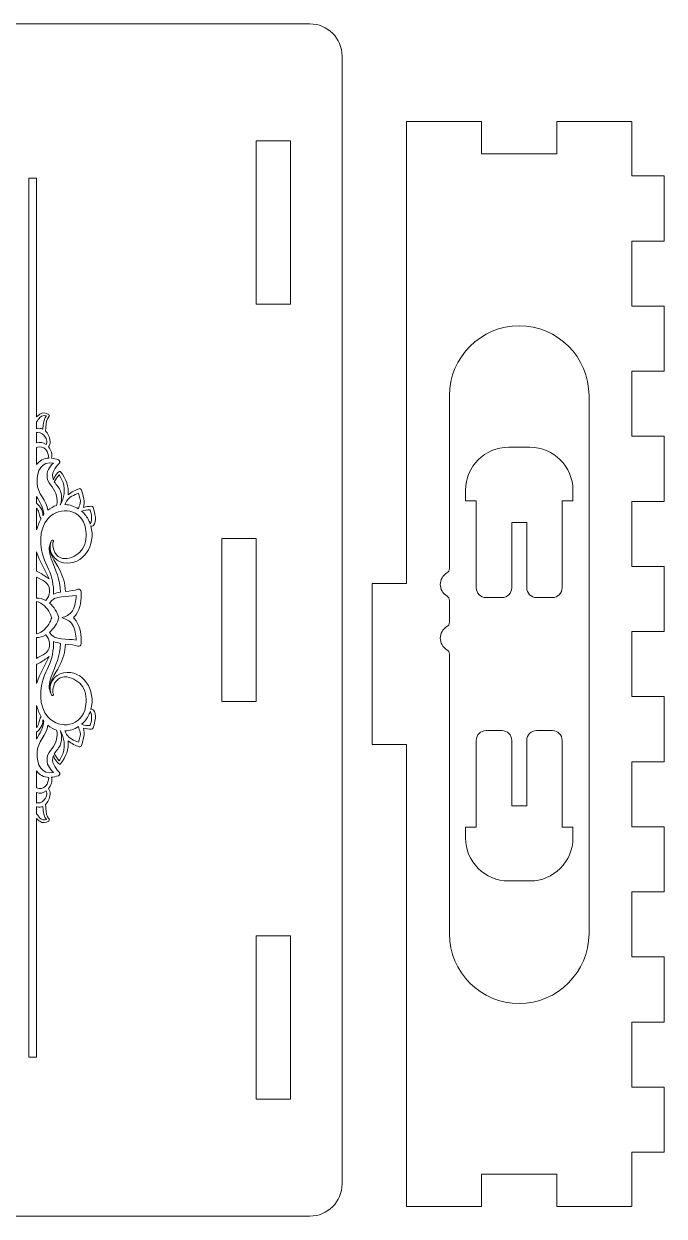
# Model space of a CAD drawing. Header units: millimetres. Extents: x -295 to 213, y -77 to 90.
# Drawn here: x -129.9 to -70.2, y -29.9 to 81.1 of the extents above; entities that cross this region are included whole.
import ezdxf

# ---------------------------------------------------------------- set-up
doc = ezdxf.new("R2010")
doc.units = ezdxf.units.MM
doc.header["$MEASUREMENT"] = 0
doc.layers.add('Layer 1', color=7, linetype='Continuous')

msp = doc.modelspace()

# ---------------------------------------------------------------- linework, layer by layer
at = {"layer": 'Layer 1', "color": 240, "lineweight": 9}
for points, knots in [([(-100.2341, 78.0648), (-100.2341, 79.717), (-101.5818, 81.0648), (-103.2341, 81.0648), (-103.2341, 81.0648), (-166.2274, 81.0648), (-229.2211, 81.0648), (-292.2147, 81.0648), (-292.2147, 81.0648), (-293.867, 81.0648), (-295.2144, 79.7171), (-295.2144, 78.0648)], [0, 0, 0, 0, 0.25, 0.25, 0.25, 0.25, 0.5, 0.5, 0.5, 0.5, 1, 1, 1, 1]), ([(-87.2344, 71.9602), (-87.2344, 71.9602), (-94.2341, 71.9602), (-94.2341, 71.9602), (-94.2341, 71.9602), (-94.2341, 71.9602), (-94.2341, 28.96), (-94.2341, 28.96), (-94.2341, 28.96), (-94.2341, 28.96), (-97.4343, 28.96), (-97.4343, 28.96), (-97.4343, 28.96), (-97.4343, 28.96), (-97.4343, 13.96), (-97.4343, 13.96), (-97.4343, 13.96), (-97.4343, 13.96), (-94.2341, 13.96), (-94.2341, 13.96), (-94.2341, 13.96), (-94.2341, 13.96), (-94.2341, -29.04), (-94.2341, -29.04), (-94.2341, -29.04), (-94.2341, -29.04), (-87.2344, -29.04), (-87.2344, -29.04), (-87.2344, -29.04), (-87.2344, -29.04), (-87.2344, -26.0392), (-87.2344, -26.0392), (-87.2344, -26.0392), (-87.2344, -26.0392), (-80.2346, -26.0392), (-80.2346, -26.0392), (-80.2346, -26.0392), (-80.2346, -26.0392), (-80.2346, -29.04), (-80.2346, -29.04), (-80.2346, -29.04), (-80.2346, -29.04), (-73.234, -29.04), (-73.234, -29.04), (-73.234, -29.04), (-73.234, -29.04), (-73.234, -23.9812), (-73.234, -23.9812), (-73.234, -23.9812), (-73.234, -23.9812), (-70.2342, -23.9812), (-70.2342, -23.9812), (-70.2342, -23.9812), (-70.2342, -23.9812), (-70.2342, -17.9227), (-70.2342, -17.9227), (-70.2342, -17.9227), (-70.2342, -17.9227), (-73.234, -17.9227), (-73.234, -17.9227), (-73.234, -17.9227), (-73.234, -17.9227), (-73.234, -11.8636), (-73.234, -11.8636), (-73.234, -11.8636), (-73.234, -11.8636), (-70.2342, -11.8636), (-70.2342, -11.8636), (-70.2342, -11.8636), (-70.2342, -11.8636), (-70.2342, -5.8048), (-70.2342, -5.8048), (-70.2342, -5.8048), (-70.2342, -5.8048), (-73.234, -5.8048), (-73.234, -5.8048), (-73.234, -5.8048), (-73.234, -5.8048), (-73.234, 0.2544), (-73.234, 0.2544), (-73.234, 0.2544), (-73.234, 0.2544), (-70.2342, 0.2544), (-70.2342, 0.2544), (-70.2342, 0.2544), (-70.2342, 0.2544), (-70.2342, 6.3132), (-70.2342, 6.3132), (-70.2342, 6.3132), (-70.2342, 6.3132), (-73.234, 6.3132), (-73.234, 6.3132), (-73.234, 6.3132), (-73.234, 6.3132), (-73.234, 12.3725), (-73.234, 12.3725), (-73.234, 12.3725), (-73.234, 12.3725), (-70.2342, 12.3725), (-70.2342, 12.3725), (-70.2342, 12.3725), (-70.2342, 12.3725), (-70.2342, 18.4308), (-70.2342, 18.4308), (-70.2342, 18.4308), (-70.2342, 18.4308), (-73.234, 18.4308), (-73.234, 18.4308), (-73.234, 18.4308), (-73.234, 18.4308), (-73.234, 24.4894), (-73.234, 24.4894), (-73.234, 24.4894), (-73.234, 24.4894), (-70.2342, 24.4894), (-70.2342, 24.4894), (-70.2342, 24.4894), (-70.2342, 24.4894), (-70.2342, 30.5484), (-70.2342, 30.5484), (-70.2342, 30.5484), (-70.2342, 30.5484), (-73.234, 30.5484), (-73.234, 30.5484), (-73.234, 30.5484), (-73.234, 30.5484), (-73.234, 36.6075), (-73.234, 36.6075), (-73.234, 36.6075), (-73.234, 36.6075), (-70.2342, 36.6075), (-70.2342, 36.6075), (-70.2342, 36.6075), (-70.2342, 36.6075), (-70.2342, 42.6654), (-70.2342, 42.6654), (-70.2342, 42.6654), (-70.2342, 42.6654), (-73.234, 42.6654), (-73.234, 42.6654), (-73.234, 42.6654), (-73.234, 42.6654), (-73.234, 48.7249), (-73.234, 48.7249), (-73.234, 48.7249), (-73.234, 48.7249), (-70.2342, 48.7249), (-70.2342, 48.7249), (-70.2342, 48.7249), (-70.2342, 48.7249), (-70.2342, 54.783), (-70.2342, 54.783), (-70.2342, 54.783), (-70.2342, 54.783), (-73.234, 54.783), (-73.234, 54.783), (-73.234, 54.783), (-73.234, 54.783), (-73.234, 60.8423), (-73.234, 60.8423), (-73.234, 60.8423), (-73.234, 60.8423), (-70.2342, 60.8423), (-70.2342, 60.8423), (-70.2342, 60.8423), (-70.2342, 60.8423), (-70.2342, 66.9018), (-70.2342, 66.9018), (-70.2342, 66.9018), (-70.2342, 66.9018), (-73.234, 66.9018), (-73.234, 66.9018), (-73.234, 66.9018), (-73.234, 66.9018), (-73.234, 71.9602), (-73.234, 71.9602), (-73.234, 71.9602), (-73.234, 71.9602), (-80.2346, 71.9602), (-80.2346, 71.9602), (-80.2346, 71.9602), (-80.2346, 71.9602), (-80.2346, 68.9603), (-80.2346, 68.9603), (-80.2346, 68.9603), (-80.2346, 68.9603), (-87.2344, 68.9603), (-87.2344, 68.9603), (-87.2344, 68.9603), (-87.2344, 68.9603), (-87.2344, 71.9602), (-87.2344, 71.9602)], [0, 0, 0, 0, 0.02040816, 0.02040816, 0.02040816, 0.02040816, 0.04081633, 0.04081633, 0.04081633, 0.04081633, 0.06122449, 0.06122449, 0.06122449, 0.06122449, 0.08163265, 0.08163265, 0.08163265, 0.08163265, 0.10204082, 0.10204082, 0.10204082, 0.10204082, 0.12244898, 0.12244898, 0.12244898, 0.12244898, 0.14285714, 0.14285714, 0.14285714, 0.14285714, 0.16326531, 0.16326531, 0.16326531, 0.16326531, 0.18367347, 0.18367347, 0.18367347, 0.18367347, 0.20408163, 0.20408163, 0.20408163, 0.20408163, 0.2244898, 0.2244898, 0.2244898, 0.2244898, 0.24489796, 0.24489796, 0.24489796, 0.24489796, 0.26530612, 0.26530612, 0.26530612, 0.26530612, 0.28571429, 0.28571429, 0.28571429, 0.28571429, 0.30612245, 0.30612245, 0.30612245, 0.30612245, 0.32653061, 0.32653061, 0.32653061, 0.32653061, 0.34693878, 0.34693878, 0.34693878, 0.34693878, 0.36734694, 0.36734694, 0.36734694, 0.36734694, 0.3877551, 0.3877551, 0.3877551, 0.3877551, 0.40816327, 0.40816327, 0.40816327, 0.40816327, 0.42857143, 0.42857143, 0.42857143, 0.42857143, 0.44897959, 0.44897959, 0.44897959, 0.44897959, 0.46938776, 0.46938776, 0.46938776, 0.46938776, 0.48979592, 0.48979592, 0.48979592, 0.48979592, 0.51020408, 0.51020408, 0.51020408, 0.51020408, 0.53061224, 0.53061224, 0.53061224, 0.53061224, 0.55102041, 0.55102041, 0.55102041, 0.55102041, 0.57142857, 0.57142857, 0.57142857, 0.57142857, 0.59183673, 0.59183673, 0.59183673, 0.59183673, 0.6122449, 0.6122449, 0.6122449, 0.6122449, 0.63265306, 0.63265306, 0.63265306, 0.63265306, 0.65306122, 0.65306122, 0.65306122, 0.65306122, 0.67346939, 0.67346939, 0.67346939, 0.67346939, 0.69387755, 0.69387755, 0.69387755, 0.69387755, 0.71428571, 0.71428571, 0.71428571, 0.71428571, 0.73469388, 0.73469388, 0.73469388, 0.73469388, 0.75510204, 0.75510204, 0.75510204, 0.75510204, 0.7755102, 0.7755102, 0.7755102, 0.7755102, 0.79591837, 0.79591837, 0.79591837, 0.79591837, 0.81632653, 0.81632653, 0.81632653, 0.81632653, 0.83673469, 0.83673469, 0.83673469, 0.83673469, 0.85714286, 0.85714286, 0.85714286, 0.85714286, 0.87755102, 0.87755102, 0.87755102, 0.87755102, 0.89795918, 0.89795918, 0.89795918, 0.89795918, 0.91836735, 0.91836735, 0.91836735, 0.91836735, 0.93877551, 0.93877551, 0.93877551, 0.93877551, 0.95918367, 0.95918367, 0.95918367, 0.95918367, 1, 1, 1, 1]), ([(-108.2343, 54.9648), (-108.2343, 54.9648), (-108.2343, 70.1648), (-108.2343, 70.1648), (-108.2343, 70.1648), (-108.2343, 70.1648), (-105.0341, 70.1648), (-105.0341, 70.1648), (-105.0341, 70.1648), (-105.0341, 70.1648), (-105.0341, 54.9648), (-105.0341, 54.9648), (-105.0341, 54.9648), (-105.0341, 54.9648), (-108.2343, 54.9648), (-108.2343, 54.9648)], [0, 0, 0, 0, 0.2, 0.2, 0.2, 0.2, 0.4, 0.4, 0.4, 0.4, 0.6, 0.6, 0.6, 0.6, 1, 1, 1, 1]), ([(-90.2343, 46.4576), (-90.2343, 50.0169), (-87.2932, 52.9577), (-83.7342, 52.9577), (-83.7342, 52.9577), (-80.1596, 52.9577), (-77.2343, 50.0321), (-77.2343, 46.4576)], [0, 0, 0, 0, 0.33333333, 0.33333333, 0.33333333, 0.33333333, 1, 1, 1, 1]), ([(-88.7343, 37.6499), (-88.7343, 37.6499), (-88.7343, 36.6499), (-88.7343, 36.6499), (-88.7343, 36.6499), (-88.7343, 36.6499), (-87.7342, 36.6499), (-87.7342, 36.6499), (-87.7342, 36.6499), (-87.7342, 36.6499), (-87.7342, 28.5599), (-87.7342, 28.5599)], [0, 0, 0, 0, 0.25, 0.25, 0.25, 0.25, 0.5, 0.5, 0.5, 0.5, 1, 1, 1, 1]), ([(-79.7344, 28.5599), (-79.7344, 28.5599), (-79.7344, 36.6499), (-79.7344, 36.6499), (-79.7344, 36.6499), (-79.7344, 36.6499), (-78.7342, 36.6499), (-78.7342, 36.6499)], [0, 0, 0, 0, 0.33333333, 0.33333333, 0.33333333, 0.33333333, 1, 1, 1, 1]), ([(-84.4341, 28.5599), (-84.4341, 28.5599), (-84.4341, 34.65), (-84.4341, 34.65), (-84.4341, 34.65), (-84.4341, 34.65), (-83.0342, 34.65), (-83.0342, 34.65), (-83.0342, 34.65), (-83.0342, 34.65), (-83.0342, 28.5599), (-83.0342, 28.5599)], [0, 0, 0, 0, 0.25, 0.25, 0.25, 0.25, 0.5, 0.5, 0.5, 0.5, 1, 1, 1, 1]), ([(-111.4341, 33.1648), (-111.4341, 33.1648), (-108.2343, 33.1648), (-108.2343, 33.1648), (-108.2343, 33.1648), (-108.2343, 33.1648), (-108.2343, 17.9648), (-108.2343, 17.9648), (-108.2343, 17.9648), (-108.2343, 17.9648), (-111.4341, 17.9648), (-111.4341, 17.9648), (-111.4341, 17.9648), (-111.4341, 17.9648), (-111.4341, 33.1648), (-111.4341, 33.1648)], [0, 0, 0, 0, 0.2, 0.2, 0.2, 0.2, 0.4, 0.4, 0.4, 0.4, 0.6, 0.6, 0.6, 0.6, 1, 1, 1, 1]), ([(-90.2343, 27.3714), (-90.2343, 27.5519), (-90.3224, 27.707), (-90.4769, 27.7999), (-90.4769, 27.7999), (-90.8541, 28.0264), (-91.0845, 28.432), (-91.0845, 28.872), (-91.0845, 28.872), (-91.0845, 29.3119), (-90.8541, 29.7181), (-90.4769, 29.9444), (-90.4769, 29.9444), (-90.3225, 30.0373), (-90.2343, 30.1927), (-90.2343, 30.3731)], [0, 0, 0, 0, 0.2, 0.2, 0.2, 0.2, 0.4, 0.4, 0.4, 0.4, 0.6, 0.6, 0.6, 0.6, 1, 1, 1, 1]), ([(-90.2343, 22.3714), (-90.2343, 22.5519), (-90.3224, 22.707), (-90.4769, 22.7999), (-90.4769, 22.7999), (-90.8541, 23.0264), (-91.0845, 23.432), (-91.0845, 23.872), (-91.0845, 23.872), (-91.0845, 24.3121), (-90.8541, 24.718), (-90.4768, 24.9446), (-90.4768, 24.9446), (-90.3221, 25.0375), (-90.2343, 25.1926), (-90.2343, 25.3731)], [0, 0, 0, 0, 0.2, 0.2, 0.2, 0.2, 0.4, 0.4, 0.4, 0.4, 0.6, 0.6, 0.6, 0.6, 1, 1, 1, 1]), ([(-87.7342, 14.3601), (-87.7342, 14.3601), (-87.7342, 6.2701), (-87.7342, 6.2701), (-87.7342, 6.2701), (-87.7342, 6.2701), (-88.7343, 6.2701), (-88.7343, 6.2701)], [0, 0, 0, 0, 0.33333333, 0.33333333, 0.33333333, 0.33333333, 1, 1, 1, 1]), ([(-83.0342, 14.3601), (-83.0342, 14.3601), (-83.0342, 8.27), (-83.0342, 8.27), (-83.0342, 8.27), (-83.0342, 8.27), (-84.4341, 8.27), (-84.4341, 8.27), (-84.4341, 8.27), (-84.4341, 8.27), (-84.4341, 14.3601), (-84.4341, 14.3601)], [0, 0, 0, 0, 0.25, 0.25, 0.25, 0.25, 0.5, 0.5, 0.5, 0.5, 1, 1, 1, 1]), ([(-78.7342, 5.2701), (-78.7342, 5.2701), (-78.7342, 6.2701), (-78.7342, 6.2701), (-78.7342, 6.2701), (-78.7342, 6.2701), (-79.7344, 6.2701), (-79.7344, 6.2701), (-79.7344, 6.2701), (-79.7344, 6.2701), (-79.7344, 14.3601), (-79.7344, 14.3601)], [0, 0, 0, 0, 0.25, 0.25, 0.25, 0.25, 0.5, 0.5, 0.5, 0.5, 1, 1, 1, 1]), ([(-108.2342, -19.0351), (-108.2342, -19.0351), (-108.2342, -3.8352), (-108.2342, -3.8352), (-108.2342, -3.8352), (-108.2342, -3.8352), (-105.034, -3.8352), (-105.034, -3.8352), (-105.034, -3.8352), (-105.034, -3.8352), (-105.034, -19.0351), (-105.034, -19.0351), (-105.034, -19.0351), (-105.034, -19.0351), (-108.2342, -19.0351), (-108.2342, -19.0351)], [0, 0, 0, 0, 0.2, 0.2, 0.2, 0.2, 0.4, 0.4, 0.4, 0.4, 0.6, 0.6, 0.6, 0.6, 1, 1, 1, 1]), ([(-77.2343, -3.6408), (-77.2343, -7.1985), (-80.1765, -10.14), (-83.7342, -10.14), (-83.7342, -10.14), (-87.309, -10.14), (-90.2343, -7.2161), (-90.2343, -3.6408)], [0, 0, 0, 0, 0.33333333, 0.33333333, 0.33333333, 0.33333333, 1, 1, 1, 1]), ([(-295.2144, -26.935), (-295.2144, -28.5873), (-293.867, -29.935), (-292.2147, -29.935), (-292.2147, -29.935), (-229.2211, -29.935), (-166.2274, -29.935), (-103.2341, -29.935), (-103.2341, -29.935), (-101.5818, -29.935), (-100.2341, -28.5872), (-100.2341, -26.935)], [0, 0, 0, 0, 0.25, 0.25, 0.25, 0.25, 0.5, 0.5, 0.5, 0.5, 1, 1, 1, 1])]:
    msp.add_open_spline(points, degree=3, knots=knots, dxfattribs=at)
for points in [[(-100.2341, -26.935), (-100.2341, -26.935), (-100.2341, 78.0648), (-100.2341, 78.0648)], [(-90.2343, 30.3731), (-90.2343, 30.3731), (-90.2343, 46.4576), (-90.2343, 46.4576)], [(-77.2343, 46.4576), (-77.2343, 46.4576), (-77.2343, -3.6408), (-77.2343, -3.6408)], [(-84.7341, 41.6499), (-86.9372, 41.6499), (-88.7343, 39.853), (-88.7343, 37.6499)], [(-82.7342, 41.6499), (-82.7342, 41.6499), (-84.7341, 41.6499), (-84.7341, 41.6499)], [(-78.7342, 37.6499), (-78.7342, 39.853), (-80.5311, 41.6499), (-82.7342, 41.6499)], [(-78.7342, 36.6499), (-78.7342, 36.6499), (-78.7342, 37.6499), (-78.7342, 37.6499)], [(-87.7342, 28.5599), (-87.7342, 28.0588), (-87.3253, 27.6499), (-86.8244, 27.6499)], [(-85.3441, 27.6499), (-84.8432, 27.6499), (-84.4341, 28.0588), (-84.4341, 28.5599)], [(-83.0342, 28.5599), (-83.0342, 28.0588), (-82.6253, 27.6499), (-82.1244, 27.6499)], [(-80.6444, 27.6499), (-80.1432, 27.6499), (-79.7344, 28.0588), (-79.7344, 28.5599)], [(-90.2343, 25.3731), (-90.2343, 25.3731), (-90.2343, 27.3714), (-90.2343, 27.3714)], [(-86.8244, 27.6499), (-86.8244, 27.6499), (-85.3441, 27.6499), (-85.3441, 27.6499)], [(-82.1244, 27.6499), (-82.1244, 27.6499), (-80.6444, 27.6499), (-80.6444, 27.6499)], [(-90.2343, -3.6408), (-90.2343, -3.6408), (-90.2343, 22.3714), (-90.2343, 22.3714)], [(-86.8244, 15.2701), (-87.3253, 15.2701), (-87.7342, 14.8612), (-87.7342, 14.3601)], [(-85.3441, 15.2701), (-85.3441, 15.2701), (-86.8244, 15.2701), (-86.8244, 15.2701)], [(-84.4341, 14.3601), (-84.4341, 14.8612), (-84.8432, 15.2701), (-85.3441, 15.2701)], [(-82.1244, 15.2701), (-82.6253, 15.2701), (-83.0342, 14.8612), (-83.0342, 14.3601)], [(-80.6444, 15.2701), (-80.6444, 15.2701), (-82.1244, 15.2701), (-82.1244, 15.2701)], [(-79.7344, 14.3601), (-79.7344, 14.8612), (-80.1432, 15.2701), (-80.6444, 15.2701)], [(-88.7343, 6.2701), (-88.7343, 6.2701), (-88.7343, 5.2701), (-88.7343, 5.2701)], [(-88.7343, 5.2701), (-88.7343, 3.067), (-86.9372, 1.2701), (-84.7341, 1.2701)], [(-82.7342, 1.2701), (-80.5311, 1.2701), (-78.7342, 3.067), (-78.7342, 5.2701)], [(-84.7341, 1.2701), (-84.7341, 1.2701), (-82.7342, 1.2701), (-82.7342, 1.2701)]]:
    msp.add_open_spline(points, degree=3, dxfattribs=at)
at = {"layer": 'Layer 1', "color": 114, "lineweight": 20}
for points, knots in [([(-128.6831, 7.0805), (-128.6831, 7.0805), (-128.6831, -15.1378), (-128.6831, -15.1378), (-128.6831, -15.1378), (-128.6831, -15.1378), (-129.0532, -15.1378), (-129.0532, -15.1378), (-129.0532, -15.1378), (-129.0532, -15.1378), (-129.4231, -15.1378), (-129.4231, -15.1378), (-129.4231, -15.1378), (-129.4231, -15.1378), (-129.4231, 25.5646), (-129.4231, 25.5646), (-129.4231, 25.5646), (-129.4231, 25.5646), (-129.4231, 25.7743), (-129.4231, 25.7743), (-129.4231, 25.7743), (-129.4231, 25.7743), (-129.4231, 25.984), (-129.4231, 25.984), (-129.4231, 25.984), (-129.4231, 25.984), (-129.4231, 66.6865), (-129.4231, 66.6865), (-129.4231, 66.6865), (-129.4231, 66.6865), (-129.0532, 66.6865), (-129.0532, 66.6865), (-129.0532, 66.6865), (-129.0532, 66.6865), (-128.6831, 66.6865), (-128.6831, 66.6865), (-128.6831, 66.6865), (-128.6831, 66.6865), (-128.6831, 44.4681), (-128.6831, 44.4681)], [0, 0, 0, 0, 0.09090909, 0.09090909, 0.09090909, 0.09090909, 0.18181818, 0.18181818, 0.18181818, 0.18181818, 0.27272727, 0.27272727, 0.27272727, 0.27272727, 0.36363636, 0.36363636, 0.36363636, 0.36363636, 0.45454545, 0.45454545, 0.45454545, 0.45454545, 0.54545455, 0.54545455, 0.54545455, 0.54545455, 0.63636364, 0.63636364, 0.63636364, 0.63636364, 0.72727273, 0.72727273, 0.72727273, 0.72727273, 0.81818182, 0.81818182, 0.81818182, 0.81818182, 1, 1, 1, 1]), ([(-128.6831, 44.4681), (-128.5893, 44.5722), (-128.4786, 44.6609), (-128.3891, 44.7237), (-128.3891, 44.7237), (-128.1248, 44.9083), (-127.8134, 44.869), (-127.5521, 44.7079), (-127.5521, 44.7079), (-127.4929, 44.6705), (-127.4851, 44.5834), (-127.531, 44.5318), (-127.531, 44.5318), (-127.7887, 44.2422), (-127.7886, 43.9005), (-127.8139, 43.524), (-127.8139, 43.524), (-127.8219, 43.4088), (-127.8293, 43.2777), (-127.8725, 43.1754), (-127.8725, 43.1754), (-127.7439, 43.0601), (-127.6375, 42.9139), (-127.5642, 42.7486), (-127.5642, 42.7486), (-127.436, 42.4645), (-127.3442, 41.9362), (-127.5727, 41.6714), (-127.5727, 41.6714), (-127.3526, 41.3968), (-127.1784, 40.9699), (-127.2963, 40.6391), (-127.2963, 40.6391), (-127.298, 40.6337), (-127.3034, 40.6317), (-127.3056, 40.6267), (-127.3056, 40.6267), (-127.0954, 40.6071), (-126.8785, 40.5622), (-126.6595, 40.4801), (-126.6595, 40.4801), (-126.5321, 40.4323), (-126.4587, 40.2457), (-126.5748, 40.1349), (-126.5748, 40.1349), (-126.9855, 39.7445), (-127.3645, 39.2039), (-127.1223, 38.6111), (-127.1223, 38.6111), (-127.0187, 38.94), (-126.7636, 39.3231), (-126.555, 39.4019), (-126.555, 39.4019), (-126.5216, 39.4155), (-126.4714, 39.4019), (-126.4484, 39.3718), (-126.4484, 39.3718), (-125.9573, 38.7358), (-125.6676, 37.9799), (-125.7451, 37.2322), (-125.7451, 37.2322), (-125.4361, 37.4892), (-125.0419, 37.667), (-124.7237, 37.785), (-124.7237, 37.785), (-124.628, 37.8204), (-124.5375, 37.7457), (-124.5072, 37.6531), (-124.5072, 37.6531), (-124.3529, 37.1903), (-124.1582, 36.539), (-124.327, 36.0428), (-124.327, 36.0428), (-124.0814, 36.1235), (-123.813, 36.1487), (-123.5674, 36.1525), (-123.5674, 36.1525), (-123.4986, 36.1549), (-123.4315, 36.1009), (-123.415, 36.028), (-123.415, 36.028), (-123.2988, 35.5249), (-122.982, 34.7614), (-123.4305, 34.3364), (-123.4305, 34.3364), (-123.4954, 34.2753), (-123.5781, 34.2828), (-123.6344, 34.3261), (-123.6344, 34.3261), (-123.1266, 32.5528), (-124.341, 30.5801), (-126.1794, 30.9016), (-126.1794, 30.9016), (-127.0278, 31.0504), (-127.6797, 31.9758), (-127.3497, 32.8299), (-127.3497, 32.8299), (-127.7196, 31.8719), (-126.9595, 31.0334), (-126.556, 30.2552), (-126.556, 30.2552), (-126.1968, 29.562), (-126.0318, 28.9944), (-126.01, 28.22), (-126.01, 28.22), (-125.5524, 28.275), (-125.1138, 28.3095), (-124.841, 28.4204), (-124.841, 28.4204), (-124.6933, 28.4818), (-124.5568, 28.3302), (-124.5494, 28.1815), (-124.5494, 28.1815), (-124.5126, 27.4366), (-124.6027, 26.6894), (-125.0061, 26.0626), (-125.0061, 26.0626), (-125.0702, 25.9635), (-125.1535, 25.8669), (-125.2456, 25.7743), (-125.2456, 25.7743), (-125.1535, 25.6817), (-125.0702, 25.5851), (-125.0061, 25.486), (-125.0061, 25.486), (-124.6027, 24.8592), (-124.5126, 24.112), (-124.5494, 23.3671), (-124.5494, 23.3671), (-124.5568, 23.2184), (-124.6933, 23.0668), (-124.841, 23.1282), (-124.841, 23.1282), (-125.1138, 23.2391), (-125.5524, 23.2736), (-126.01, 23.3286), (-126.01, 23.3286), (-126.0318, 22.5542), (-126.1968, 21.9866), (-126.556, 21.2934), (-126.556, 21.2934), (-126.9595, 20.5152), (-127.7196, 19.6767), (-127.3497, 18.7187), (-127.3497, 18.7187), (-127.6797, 19.5728), (-127.0278, 20.4982), (-126.1794, 20.647), (-126.1794, 20.647), (-124.341, 20.9685), (-123.1266, 18.9958), (-123.6344, 17.2225), (-123.6344, 17.2225), (-123.5781, 17.2658), (-123.4954, 17.2733), (-123.4305, 17.2122), (-123.4305, 17.2122), (-122.982, 16.7872), (-123.2988, 16.0237), (-123.415, 15.5206), (-123.415, 15.5206), (-123.4315, 15.4477), (-123.4986, 15.3937), (-123.5674, 15.3961), (-123.5674, 15.3961), (-123.813, 15.3999), (-124.0814, 15.4251), (-124.327, 15.5058), (-124.327, 15.5058), (-124.1582, 15.0096), (-124.3529, 14.3583), (-124.5072, 13.8955), (-124.5072, 13.8955), (-124.5375, 13.8029), (-124.628, 13.7282), (-124.7237, 13.7636), (-124.7237, 13.7636), (-125.0419, 13.8816), (-125.4361, 14.0594), (-125.7451, 14.3164), (-125.7451, 14.3164), (-125.6676, 13.5687), (-125.9573, 12.8128), (-126.4484, 12.1768), (-126.4484, 12.1768), (-126.4714, 12.1467), (-126.5216, 12.1331), (-126.555, 12.1467), (-126.555, 12.1467), (-126.7636, 12.2255), (-127.0187, 12.6086), (-127.1223, 12.9375), (-127.1223, 12.9375), (-127.3645, 12.3447), (-126.9855, 11.8041), (-126.5748, 11.4137), (-126.5748, 11.4137), (-126.4587, 11.3029), (-126.5321, 11.1163), (-126.6595, 11.0685), (-126.6595, 11.0685), (-126.8785, 10.9864), (-127.0954, 10.9415), (-127.3056, 10.9219), (-127.3056, 10.9219), (-127.3034, 10.9169), (-127.298, 10.9149), (-127.2963, 10.9095), (-127.2963, 10.9095), (-127.1784, 10.5787), (-127.3526, 10.1518), (-127.5727, 9.8772), (-127.5727, 9.8772), (-127.3442, 9.6124), (-127.436, 9.0841), (-127.5642, 8.8), (-127.5642, 8.8), (-127.6375, 8.6347), (-127.7439, 8.4885), (-127.8725, 8.3732), (-127.8725, 8.3732), (-127.8293, 8.2709), (-127.8219, 8.1398), (-127.8139, 8.0246), (-127.8139, 8.0246), (-127.7886, 7.6481), (-127.7887, 7.3064), (-127.531, 7.0168), (-127.531, 7.0168), (-127.4851, 6.9652), (-127.4929, 6.8781), (-127.5521, 6.8407), (-127.5521, 6.8407), (-127.8134, 6.6796), (-128.1248, 6.6403), (-128.3891, 6.8249)], [0, 0, 0, 0, 0.01666667, 0.01666667, 0.01666667, 0.01666667, 0.03333333, 0.03333333, 0.03333333, 0.03333333, 0.05, 0.05, 0.05, 0.05, 0.06666667, 0.06666667, 0.06666667, 0.06666667, 0.08333333, 0.08333333, 0.08333333, 0.08333333, 0.1, 0.1, 0.1, 0.1, 0.11666667, 0.11666667, 0.11666667, 0.11666667, 0.13333333, 0.13333333, 0.13333333, 0.13333333, 0.15, 0.15, 0.15, 0.15, 0.16666667, 0.16666667, 0.16666667, 0.16666667, 0.18333333, 0.18333333, 0.18333333, 0.18333333, 0.2, 0.2, 0.2, 0.2, 0.21666667, 0.21666667, 0.21666667, 0.21666667, 0.23333333, 0.23333333, 0.23333333, 0.23333333, 0.25, 0.25, 0.25, 0.25, 0.26666667, 0.26666667, 0.26666667, 0.26666667, 0.28333333, 0.28333333, 0.28333333, 0.28333333, 0.3, 0.3, 0.3, 0.3, 0.31666667, 0.31666667, 0.31666667, 0.31666667, 0.33333333, 0.33333333, 0.33333333, 0.33333333, 0.35, 0.35, 0.35, 0.35, 0.36666667, 0.36666667, 0.36666667, 0.36666667, 0.38333333, 0.38333333, 0.38333333, 0.38333333, 0.4, 0.4, 0.4, 0.4, 0.41666667, 0.41666667, 0.41666667, 0.41666667, 0.43333333, 0.43333333, 0.43333333, 0.43333333, 0.45, 0.45, 0.45, 0.45, 0.46666667, 0.46666667, 0.46666667, 0.46666667, 0.48333333, 0.48333333, 0.48333333, 0.48333333, 0.5, 0.5, 0.5, 0.5, 0.51666667, 0.51666667, 0.51666667, 0.51666667, 0.53333333, 0.53333333, 0.53333333, 0.53333333, 0.55, 0.55, 0.55, 0.55, 0.56666667, 0.56666667, 0.56666667, 0.56666667, 0.58333333, 0.58333333, 0.58333333, 0.58333333, 0.6, 0.6, 0.6, 0.6, 0.61666667, 0.61666667, 0.61666667, 0.61666667, 0.63333333, 0.63333333, 0.63333333, 0.63333333, 0.65, 0.65, 0.65, 0.65, 0.66666667, 0.66666667, 0.66666667, 0.66666667, 0.68333333, 0.68333333, 0.68333333, 0.68333333, 0.7, 0.7, 0.7, 0.7, 0.71666667, 0.71666667, 0.71666667, 0.71666667, 0.73333333, 0.73333333, 0.73333333, 0.73333333, 0.75, 0.75, 0.75, 0.75, 0.76666667, 0.76666667, 0.76666667, 0.76666667, 0.78333333, 0.78333333, 0.78333333, 0.78333333, 0.8, 0.8, 0.8, 0.8, 0.81666667, 0.81666667, 0.81666667, 0.81666667, 0.83333333, 0.83333333, 0.83333333, 0.83333333, 0.85, 0.85, 0.85, 0.85, 0.86666667, 0.86666667, 0.86666667, 0.86666667, 0.88333333, 0.88333333, 0.88333333, 0.88333333, 0.9, 0.9, 0.9, 0.9, 0.91666667, 0.91666667, 0.91666667, 0.91666667, 0.93333333, 0.93333333, 0.93333333, 0.93333333, 0.95, 0.95, 0.95, 0.95, 0.96666667, 0.96666667, 0.96666667, 0.96666667, 1, 1, 1, 1]), ([(-128.6831, 44.0161), (-128.5651, 44.1332), (-128.5011, 44.3138), (-128.3718, 44.4268), (-128.3718, 44.4268), (-128.1841, 44.5928), (-127.9852, 44.6387), (-127.7736, 44.5618), (-127.7736, 44.5618), (-127.9198, 44.3564), (-128.0307, 44.1226), (-128.0582, 43.8621), (-128.0582, 43.8621), (-128.0766, 43.6879), (-128.0821, 43.5073), (-128.1164, 43.3349), (-128.1164, 43.3349), (-128.2766, 43.4088), (-128.4549, 43.4368), (-128.6389, 43.3919), (-128.6389, 43.3919), (-128.6554, 43.3879), (-128.6702, 43.3816), (-128.6831, 43.3738)], [0, 0, 0, 0, 0.14285714, 0.14285714, 0.14285714, 0.14285714, 0.28571429, 0.28571429, 0.28571429, 0.28571429, 0.42857143, 0.42857143, 0.42857143, 0.42857143, 0.57142857, 0.57142857, 0.57142857, 0.57142857, 0.71428571, 0.71428571, 0.71428571, 0.71428571, 1, 1, 1, 1]), ([(-128.6831, 43.0347), (-128.6577, 43.0184), (-128.6273, 43.0098), (-128.5911, 43.0124), (-128.5911, 43.0124), (-128.2742, 43.0342), (-128.0214, 42.8569), (-127.8613, 42.563), (-127.8613, 42.563), (-127.7868, 42.4271), (-127.736, 42.2622), (-127.7439, 42.1003), (-127.7439, 42.1003), (-127.7479, 42.0214), (-127.7705, 41.9559), (-127.7963, 41.8905), (-127.7963, 41.8905), (-128.0596, 42.0905), (-128.3784, 42.1715), (-128.6831, 42.0504)], [0, 0, 0, 0, 0.16666667, 0.16666667, 0.16666667, 0.16666667, 0.33333333, 0.33333333, 0.33333333, 0.33333333, 0.5, 0.5, 0.5, 0.5, 0.66666667, 0.66666667, 0.66666667, 0.66666667, 1, 1, 1, 1]), ([(-128.6831, 41.6231), (-128.3807, 41.7241), (-128.0644, 41.6993), (-127.8315, 41.437), (-127.8315, 41.437), (-127.6198, 41.1992), (-127.5957, 40.9442), (-127.5496, 40.6391), (-127.5496, 40.6391), (-127.5491, 40.6361), (-127.5468, 40.6361), (-127.5463, 40.6326), (-127.5463, 40.6326), (-128.0069, 40.6168), (-128.4139, 40.4292), (-128.6831, 40.0353)], [0, 0, 0, 0, 0.2, 0.2, 0.2, 0.2, 0.4, 0.4, 0.4, 0.4, 0.6, 0.6, 0.6, 0.6, 1, 1, 1, 1]), ([(-127.6923, 38.7638), (-127.6472, 38.4709), (-127.4119, 38.1794), (-127.2467, 37.9564), (-127.2467, 37.9564), (-126.8415, 37.4065), (-126.6866, 36.8576), (-126.8228, 36.2244), (-126.8228, 36.2244), (-127.1136, 36.1382), (-127.3895, 35.9906), (-127.6379, 35.7824), (-127.6379, 35.7824), (-127.7379, 36.6778), (-128.6166, 37.3421), (-128.6449, 38.3001), (-128.6449, 38.3001), (-128.6806, 39.5112), (-128.2077, 40.3732), (-127.1185, 40.1753), (-127.1185, 40.1753), (-127.5124, 39.7933), (-127.7904, 39.4019), (-127.6923, 38.7638)], [0, 0, 0, 0, 0.14285714, 0.14285714, 0.14285714, 0.14285714, 0.28571429, 0.28571429, 0.28571429, 0.28571429, 0.42857143, 0.42857143, 0.42857143, 0.42857143, 0.57142857, 0.57142857, 0.57142857, 0.57142857, 0.71428571, 0.71428571, 0.71428571, 0.71428571, 1, 1, 1, 1]), ([(-126.2258, 38.3768), (-125.9846, 37.5912), (-126.1364, 37.0308), (-126.4569, 36.3061), (-126.4569, 36.3061), (-126.458, 36.3041), (-126.4575, 36.3013), (-126.4587, 36.2979), (-126.4587, 36.2979), (-126.4714, 36.2969), (-126.4841, 36.2958), (-126.4962, 36.2949), (-126.4962, 36.2949), (-126.321, 36.6553), (-126.3033, 37.0171), (-126.4552, 37.5237), (-126.4552, 37.5237), (-126.5621, 37.8776), (-126.8544, 38.1351), (-127.0392, 38.4369), (-127.0392, 38.4369), (-126.9069, 38.6722), (-126.7472, 38.8686), (-126.581, 39.0888), (-126.581, 39.0888), (-126.5489, 39.131), (-126.2235, 38.3695), (-126.2258, 38.3768)], [0, 0, 0, 0, 0.125, 0.125, 0.125, 0.125, 0.25, 0.25, 0.25, 0.25, 0.375, 0.375, 0.375, 0.375, 0.5, 0.5, 0.5, 0.5, 0.625, 0.625, 0.625, 0.625, 0.75, 0.75, 0.75, 0.75, 1, 1, 1, 1]), ([(-128.6831, 36.4318), (-128.5202, 36.3332), (-128.3615, 36.0717), (-128.293, 35.9632), (-128.293, 35.9632), (-128.1813, 35.7876), (-128.0704, 35.5107), (-128.096, 35.2781), (-128.096, 35.2781), (-128.0638, 35.3238), (-128.0306, 35.3681), (-127.9971, 35.4115), (-127.9971, 35.4115), (-128.0643, 36.0593), (-128.4042, 36.5402), (-128.6831, 37.0668)], [0, 0, 0, 0, 0.2, 0.2, 0.2, 0.2, 0.4, 0.4, 0.4, 0.4, 0.6, 0.6, 0.6, 0.6, 1, 1, 1, 1]), ([(-124.7866, 37.3671), (-124.6875, 37.0722), (-124.5623, 36.7133), (-124.628, 36.4372), (-124.628, 36.4372), (-124.6723, 36.2515), (-124.7624, 36.0861), (-124.7926, 35.9098), (-124.7926, 35.9098), (-125.175, 36.1549), (-125.6072, 36.2918), (-126.0428, 36.3136), (-126.0428, 36.3136), (-126.0378, 36.3303), (-126.0312, 36.3456), (-126.0256, 36.3613), (-126.0256, 36.3613), (-125.9751, 36.4505), (-125.929, 36.5411), (-125.8927, 36.6321), (-125.8927, 36.6321), (-125.6417, 37.0151), (-125.2165, 37.2184), (-124.7866, 37.3671)], [0, 0, 0, 0, 0.14285714, 0.14285714, 0.14285714, 0.14285714, 0.28571429, 0.28571429, 0.28571429, 0.28571429, 0.42857143, 0.42857143, 0.42857143, 0.42857143, 0.57142857, 0.57142857, 0.57142857, 0.57142857, 0.71428571, 0.71428571, 0.71428571, 0.71428571, 1, 1, 1, 1]), ([(-128.2627, 35.0071), (-128.2785, 35.0092), (-128.2936, 35.0169), (-128.3039, 35.0304), (-128.3039, 35.0304), (-128.4072, 35.1602), (-128.408, 35.2784), (-128.435, 35.4423), (-128.435, 35.4423), (-128.4635, 35.6137), (-128.5404, 35.7693), (-128.6276, 35.9145), (-128.6276, 35.9145), (-128.6341, 35.9255), (-128.6552, 35.9529), (-128.6831, 35.99)], [0, 0, 0, 0, 0.2, 0.2, 0.2, 0.2, 0.4, 0.4, 0.4, 0.4, 0.6, 0.6, 0.6, 0.6, 1, 1, 1, 1]), ([(-124.4025, 32.183), (-124.9522, 31.3377), (-126.8167, 30.5521), (-127.1777, 32.4272), (-127.1777, 32.4272), (-127.2025, 32.5893), (-127.1839, 32.7403), (-127.1228, 32.8816), (-127.1228, 32.8816), (-127.0848, 32.992), (-127.2451, 33.0604), (-127.2959, 32.9604), (-127.2959, 32.9604), (-127.6072, 32.3515), (-127.5532, 31.9168), (-127.3278, 31.2712), (-127.3278, 31.2712), (-126.9486, 30.1858), (-126.4571, 29.3671), (-126.4551, 28.156), (-126.4551, 28.156), (-126.6933, 28.1151), (-126.922, 28.0594), (-127.1235, 27.9762), (-127.1235, 27.9762), (-127.0781, 28.2825), (-127.0955, 28.602), (-127.1596, 28.8313), (-127.1596, 28.8313), (-127.1651, 28.8511), (-127.1764, 28.8678), (-127.1831, 28.8865), (-127.1831, 28.8865), (-127.1935, 29.6762), (-127.6533, 30.4161), (-127.944, 31.1206), (-127.944, 31.1206), (-128.4307, 32.3007), (-128.5258, 34.015), (-127.6113, 35.0238), (-127.6113, 35.0238), (-126.5094, 36.2367), (-124.448, 35.9069), (-124.1294, 34.0794), (-124.1294, 34.0794), (-124.0198, 33.4502), (-124.0471, 32.73), (-124.4025, 32.183)], [0, 0, 0, 0, 0.07692308, 0.07692308, 0.07692308, 0.07692308, 0.15384615, 0.15384615, 0.15384615, 0.15384615, 0.23076923, 0.23076923, 0.23076923, 0.23076923, 0.30769231, 0.30769231, 0.30769231, 0.30769231, 0.38461538, 0.38461538, 0.38461538, 0.38461538, 0.46153846, 0.46153846, 0.46153846, 0.46153846, 0.53846154, 0.53846154, 0.53846154, 0.53846154, 0.61538462, 0.61538462, 0.61538462, 0.61538462, 0.69230769, 0.69230769, 0.69230769, 0.69230769, 0.76923077, 0.76923077, 0.76923077, 0.76923077, 0.84615385, 0.84615385, 0.84615385, 0.84615385, 1, 1, 1, 1]), ([(-123.6768, 34.5413), (-123.6859, 34.5236), (-123.6805, 34.5088), (-123.684, 34.4926), (-123.684, 34.4926), (-123.721, 34.5993), (-123.7621, 34.7042), (-123.8123, 34.8081), (-123.8123, 34.8081), (-123.9839, 35.1607), (-124.2198, 35.4555), (-124.4943, 35.6898), (-124.4943, 35.6898), (-124.2308, 35.8094), (-123.9744, 35.8197), (-123.6926, 35.8153), (-123.6926, 35.8153), (-123.594, 35.3777), (-123.4567, 34.9656), (-123.6768, 34.5413)], [0, 0, 0, 0, 0.16666667, 0.16666667, 0.16666667, 0.16666667, 0.33333333, 0.33333333, 0.33333333, 0.33333333, 0.5, 0.5, 0.5, 0.5, 0.66666667, 0.66666667, 0.66666667, 0.66666667, 1, 1, 1, 1]), ([(-128.6831, 31.9034), (-128.42, 31.0019), (-127.8595, 30.2416), (-127.5304, 29.3832), (-127.5304, 29.3832), (-127.6071, 29.4517), (-127.6871, 29.5152), (-127.7688, 29.5659), (-127.7688, 29.5659), (-128.05, 29.7426), (-128.3698, 29.9864), (-128.6831, 30.1019)], [0, 0, 0, 0, 0.25, 0.25, 0.25, 0.25, 0.5, 0.5, 0.5, 0.5, 1, 1, 1, 1]), ([(-128.6831, 29.5586), (-128.3934, 29.3533), (-128.0129, 29.2611), (-127.765, 28.9944), (-127.765, 28.9944), (-127.3097, 28.5025), (-127.4469, 27.832), (-127.8237, 27.3692), (-127.8237, 27.3692), (-128.1079, 27.5353), (-128.4066, 27.6286), (-128.6831, 27.5975)], [0, 0, 0, 0, 0.25, 0.25, 0.25, 0.25, 0.5, 0.5, 0.5, 0.5, 1, 1, 1, 1]), ([(-126.6146, 25.7743), (-126.7333, 25.263), (-127.0774, 24.7611), (-127.4948, 24.4108), (-127.4948, 24.4108), (-126.968, 23.6004), (-125.8703, 23.8722), (-125.0091, 23.6875), (-125.0091, 23.6875), (-125.0145, 24.1847), (-125.0822, 24.7066), (-125.3443, 25.1168), (-125.3443, 25.1168), (-125.6177, 25.5441), (-125.9646, 25.637), (-126.3353, 25.7743), (-126.3353, 25.7743), (-125.9646, 25.9116), (-125.6177, 26.0045), (-125.3443, 26.4318), (-125.3443, 26.4318), (-125.0822, 26.842), (-125.0145, 27.3639), (-125.0091, 27.8611), (-125.0091, 27.8611), (-125.8703, 27.6764), (-126.968, 27.9482), (-127.4948, 27.1378), (-127.4948, 27.1378), (-127.0774, 26.7875), (-126.7333, 26.2856), (-126.6146, 25.7743)], [0, 0, 0, 0, 0.11111111, 0.11111111, 0.11111111, 0.11111111, 0.22222222, 0.22222222, 0.22222222, 0.22222222, 0.33333333, 0.33333333, 0.33333333, 0.33333333, 0.44444444, 0.44444444, 0.44444444, 0.44444444, 0.55555556, 0.55555556, 0.55555556, 0.55555556, 0.66666667, 0.66666667, 0.66666667, 0.66666667, 0.77777778, 0.77777778, 0.77777778, 0.77777778, 1, 1, 1, 1]), ([(-128.6831, 24.2717), (-128.1486, 24.4112), (-127.7112, 24.8423), (-127.4522, 25.3575), (-127.4522, 25.3575), (-127.3864, 25.4875), (-127.3252, 25.6293), (-127.2824, 25.7743), (-127.2824, 25.7743), (-127.3252, 25.9193), (-127.3864, 26.0611), (-127.4522, 26.1911), (-127.4522, 26.1911), (-127.7112, 26.7063), (-128.1486, 27.1374), (-128.6831, 27.2769)], [0, 0, 0, 0, 0.2, 0.2, 0.2, 0.2, 0.4, 0.4, 0.4, 0.4, 0.6, 0.6, 0.6, 0.6, 1, 1, 1, 1]), ([(-128.6831, 27.2769), (-128.6831, 27.2769), (-128.6831, 25.984), (-128.6831, 25.984), (-128.6831, 25.984), (-128.6831, 25.984), (-128.6831, 25.7743), (-128.6831, 25.7743)], [0, 0, 0, 0, 0.33333333, 0.33333333, 0.33333333, 0.33333333, 1, 1, 1, 1]), ([(-128.6831, 25.7743), (-128.6831, 25.7743), (-128.6831, 25.5646), (-128.6831, 25.5646), (-128.6831, 25.5646), (-128.6831, 25.5646), (-128.6831, 24.2717), (-128.6831, 24.2717)], [0, 0, 0, 0, 0.33333333, 0.33333333, 0.33333333, 0.33333333, 1, 1, 1, 1]), ([(-128.6831, 21.99), (-128.3934, 22.1953), (-128.0129, 22.2875), (-127.765, 22.5542), (-127.765, 22.5542), (-127.3097, 23.0461), (-127.4469, 23.7166), (-127.8237, 24.1794), (-127.8237, 24.1794), (-128.1079, 24.0133), (-128.4066, 23.92), (-128.6831, 23.9511)], [0, 0, 0, 0, 0.25, 0.25, 0.25, 0.25, 0.5, 0.5, 0.5, 0.5, 1, 1, 1, 1]), ([(-124.4025, 19.3656), (-124.9522, 20.2109), (-126.8167, 20.9965), (-127.1777, 19.1214), (-127.1777, 19.1214), (-127.2025, 18.9593), (-127.1839, 18.8083), (-127.1228, 18.667), (-127.1228, 18.667), (-127.0848, 18.5566), (-127.2451, 18.4882), (-127.2959, 18.5882), (-127.2959, 18.5882), (-127.6072, 19.1971), (-127.5532, 19.6318), (-127.3278, 20.2774), (-127.3278, 20.2774), (-126.9486, 21.3628), (-126.4571, 22.1815), (-126.4551, 23.3926), (-126.4551, 23.3926), (-126.6933, 23.4335), (-126.922, 23.4892), (-127.1235, 23.5724), (-127.1235, 23.5724), (-127.0781, 23.2661), (-127.0955, 22.9466), (-127.1596, 22.7173), (-127.1596, 22.7173), (-127.1651, 22.6975), (-127.1764, 22.6808), (-127.1831, 22.6621), (-127.1831, 22.6621), (-127.1935, 21.8724), (-127.6533, 21.1325), (-127.944, 20.428), (-127.944, 20.428), (-128.4307, 19.2479), (-128.5258, 17.5336), (-127.6113, 16.5248), (-127.6113, 16.5248), (-126.5094, 15.3119), (-124.448, 15.6417), (-124.1294, 17.4692), (-124.1294, 17.4692), (-124.0198, 18.0984), (-124.0471, 18.8186), (-124.4025, 19.3656)], [0, 0, 0, 0, 0.07692308, 0.07692308, 0.07692308, 0.07692308, 0.15384615, 0.15384615, 0.15384615, 0.15384615, 0.23076923, 0.23076923, 0.23076923, 0.23076923, 0.30769231, 0.30769231, 0.30769231, 0.30769231, 0.38461538, 0.38461538, 0.38461538, 0.38461538, 0.46153846, 0.46153846, 0.46153846, 0.46153846, 0.53846154, 0.53846154, 0.53846154, 0.53846154, 0.61538462, 0.61538462, 0.61538462, 0.61538462, 0.69230769, 0.69230769, 0.69230769, 0.69230769, 0.76923077, 0.76923077, 0.76923077, 0.76923077, 0.84615385, 0.84615385, 0.84615385, 0.84615385, 1, 1, 1, 1]), ([(-128.6831, 19.6452), (-128.42, 20.5467), (-127.8595, 21.307), (-127.5304, 22.1654), (-127.5304, 22.1654), (-127.6071, 22.0969), (-127.6871, 22.0334), (-127.7688, 21.9827), (-127.7688, 21.9827), (-128.05, 21.806), (-128.3698, 21.5622), (-128.6831, 21.4467)], [0, 0, 0, 0, 0.25, 0.25, 0.25, 0.25, 0.5, 0.5, 0.5, 0.5, 1, 1, 1, 1]), ([(-123.6768, 17.0073), (-123.6859, 17.025), (-123.6805, 17.0398), (-123.684, 17.056), (-123.684, 17.056), (-123.721, 16.9493), (-123.7621, 16.8444), (-123.8123, 16.7405), (-123.8123, 16.7405), (-123.9839, 16.3879), (-124.2198, 16.0931), (-124.4943, 15.8588), (-124.4943, 15.8588), (-124.2308, 15.7392), (-123.9744, 15.7289), (-123.6926, 15.7333), (-123.6926, 15.7333), (-123.594, 16.1709), (-123.4567, 16.583), (-123.6768, 17.0073)], [0, 0, 0, 0, 0.16666667, 0.16666667, 0.16666667, 0.16666667, 0.33333333, 0.33333333, 0.33333333, 0.33333333, 0.5, 0.5, 0.5, 0.5, 0.66666667, 0.66666667, 0.66666667, 0.66666667, 1, 1, 1, 1]), ([(-128.2627, 16.5415), (-128.2785, 16.5394), (-128.2936, 16.5317), (-128.3039, 16.5182), (-128.3039, 16.5182), (-128.4072, 16.3884), (-128.408, 16.2702), (-128.435, 16.1063), (-128.435, 16.1063), (-128.4635, 15.9349), (-128.5404, 15.7793), (-128.6276, 15.6341), (-128.6276, 15.6341), (-128.6341, 15.6231), (-128.6552, 15.5957), (-128.6831, 15.5586)], [0, 0, 0, 0, 0.2, 0.2, 0.2, 0.2, 0.4, 0.4, 0.4, 0.4, 0.6, 0.6, 0.6, 0.6, 1, 1, 1, 1]), ([(-128.6831, 15.1168), (-128.5202, 15.2154), (-128.3615, 15.4769), (-128.293, 15.5854), (-128.293, 15.5854), (-128.1813, 15.761), (-128.0704, 16.0379), (-128.096, 16.2705), (-128.096, 16.2705), (-128.0638, 16.2248), (-128.0306, 16.1805), (-127.9971, 16.1371), (-127.9971, 16.1371), (-128.0643, 15.4893), (-128.4042, 15.0084), (-128.6831, 14.4818)], [0, 0, 0, 0, 0.2, 0.2, 0.2, 0.2, 0.4, 0.4, 0.4, 0.4, 0.6, 0.6, 0.6, 0.6, 1, 1, 1, 1]), ([(-127.6923, 12.7848), (-127.6472, 13.0777), (-127.4119, 13.3692), (-127.2467, 13.5922), (-127.2467, 13.5922), (-126.8415, 14.1421), (-126.6866, 14.691), (-126.8228, 15.3242), (-126.8228, 15.3242), (-127.1136, 15.4104), (-127.3895, 15.558), (-127.6379, 15.7662), (-127.6379, 15.7662), (-127.7379, 14.8708), (-128.6166, 14.2065), (-128.6449, 13.2485), (-128.6449, 13.2485), (-128.6806, 12.0374), (-128.2077, 11.1754), (-127.1185, 11.3733), (-127.1185, 11.3733), (-127.5124, 11.7553), (-127.7904, 12.1467), (-127.6923, 12.7848)], [0, 0, 0, 0, 0.14285714, 0.14285714, 0.14285714, 0.14285714, 0.28571429, 0.28571429, 0.28571429, 0.28571429, 0.42857143, 0.42857143, 0.42857143, 0.42857143, 0.57142857, 0.57142857, 0.57142857, 0.57142857, 0.71428571, 0.71428571, 0.71428571, 0.71428571, 1, 1, 1, 1]), ([(-124.7866, 14.1815), (-124.6875, 14.4764), (-124.5623, 14.8353), (-124.628, 15.1114), (-124.628, 15.1114), (-124.6723, 15.2971), (-124.7624, 15.4625), (-124.7926, 15.6388), (-124.7926, 15.6388), (-125.175, 15.3937), (-125.6072, 15.2568), (-126.0428, 15.235), (-126.0428, 15.235), (-126.0378, 15.2183), (-126.0312, 15.203), (-126.0256, 15.1873), (-126.0256, 15.1873), (-125.9751, 15.0981), (-125.929, 15.0075), (-125.8927, 14.9165), (-125.8927, 14.9165), (-125.6417, 14.5335), (-125.2165, 14.3302), (-124.7866, 14.1815)], [0, 0, 0, 0, 0.14285714, 0.14285714, 0.14285714, 0.14285714, 0.28571429, 0.28571429, 0.28571429, 0.28571429, 0.42857143, 0.42857143, 0.42857143, 0.42857143, 0.57142857, 0.57142857, 0.57142857, 0.57142857, 0.71428571, 0.71428571, 0.71428571, 0.71428571, 1, 1, 1, 1]), ([(-126.2258, 13.1718), (-125.9846, 13.9574), (-126.1364, 14.5178), (-126.4569, 15.2425), (-126.4569, 15.2425), (-126.458, 15.2445), (-126.4575, 15.2473), (-126.4587, 15.2507), (-126.4587, 15.2507), (-126.4714, 15.2517), (-126.4841, 15.2528), (-126.4962, 15.2537), (-126.4962, 15.2537), (-126.321, 14.8933), (-126.3033, 14.5315), (-126.4552, 14.0249), (-126.4552, 14.0249), (-126.5621, 13.671), (-126.8544, 13.4135), (-127.0392, 13.1117), (-127.0392, 13.1117), (-126.9069, 12.8764), (-126.7472, 12.68), (-126.581, 12.4598), (-126.581, 12.4598), (-126.5489, 12.4176), (-126.2235, 13.1791), (-126.2258, 13.1718)], [0, 0, 0, 0, 0.125, 0.125, 0.125, 0.125, 0.25, 0.25, 0.25, 0.25, 0.375, 0.375, 0.375, 0.375, 0.5, 0.5, 0.5, 0.5, 0.625, 0.625, 0.625, 0.625, 0.75, 0.75, 0.75, 0.75, 1, 1, 1, 1]), ([(-128.6831, 9.9255), (-128.3807, 9.8245), (-128.0644, 9.8493), (-127.8315, 10.1116), (-127.8315, 10.1116), (-127.6198, 10.3494), (-127.5957, 10.6044), (-127.5496, 10.9095), (-127.5496, 10.9095), (-127.5491, 10.9125), (-127.5468, 10.9125), (-127.5463, 10.916), (-127.5463, 10.916), (-128.0069, 10.9318), (-128.4139, 11.1194), (-128.6831, 11.5133)], [0, 0, 0, 0, 0.2, 0.2, 0.2, 0.2, 0.4, 0.4, 0.4, 0.4, 0.6, 0.6, 0.6, 0.6, 1, 1, 1, 1]), ([(-128.6831, 8.5139), (-128.6577, 8.5302), (-128.6273, 8.5388), (-128.5911, 8.5362), (-128.5911, 8.5362), (-128.2742, 8.5144), (-128.0214, 8.6917), (-127.8613, 8.9856), (-127.8613, 8.9856), (-127.7868, 9.1215), (-127.736, 9.2864), (-127.7439, 9.4483), (-127.7439, 9.4483), (-127.7479, 9.5272), (-127.7705, 9.5927), (-127.7963, 9.6581), (-127.7963, 9.6581), (-128.0596, 9.4581), (-128.3784, 9.3771), (-128.6831, 9.4982)], [0, 0, 0, 0, 0.16666667, 0.16666667, 0.16666667, 0.16666667, 0.33333333, 0.33333333, 0.33333333, 0.33333333, 0.5, 0.5, 0.5, 0.5, 0.66666667, 0.66666667, 0.66666667, 0.66666667, 1, 1, 1, 1]), ([(-128.6831, 7.5325), (-128.5651, 7.4154), (-128.5011, 7.2348), (-128.3718, 7.1218), (-128.3718, 7.1218), (-128.1841, 6.9558), (-127.9852, 6.9099), (-127.7736, 6.9868), (-127.7736, 6.9868), (-127.9198, 7.1922), (-128.0307, 7.426), (-128.0582, 7.6865), (-128.0582, 7.6865), (-128.0766, 7.8607), (-128.0821, 8.0413), (-128.1164, 8.2137), (-128.1164, 8.2137), (-128.2766, 8.1398), (-128.4549, 8.1118), (-128.6389, 8.1567), (-128.6389, 8.1567), (-128.6554, 8.1607), (-128.6702, 8.167), (-128.6831, 8.1748)], [0, 0, 0, 0, 0.14285714, 0.14285714, 0.14285714, 0.14285714, 0.28571429, 0.28571429, 0.28571429, 0.28571429, 0.42857143, 0.42857143, 0.42857143, 0.42857143, 0.57142857, 0.57142857, 0.57142857, 0.57142857, 0.71428571, 0.71428571, 0.71428571, 0.71428571, 1, 1, 1, 1])]:
    msp.add_open_spline(points, degree=3, knots=knots, dxfattribs=at)
for points in [[(-128.6831, 43.3738), (-128.6831, 43.3738), (-128.6831, 44.0161), (-128.6831, 44.0161)], [(-128.6831, 42.0504), (-128.6831, 42.0504), (-128.6831, 43.0347), (-128.6831, 43.0347)], [(-128.6831, 40.0353), (-128.6831, 40.0353), (-128.6831, 41.6231), (-128.6831, 41.6231)], [(-128.6831, 37.0668), (-128.6831, 37.0668), (-128.6831, 36.4318), (-128.6831, 36.4318)], [(-128.6831, 35.99), (-128.6831, 35.99), (-128.6831, 33.9521), (-128.6831, 33.9521)], [(-128.6831, 33.9521), (-128.5856, 34.3254), (-128.4411, 34.6838), (-128.2627, 35.0071)], [(-128.6831, 30.1019), (-128.6831, 30.1019), (-128.6831, 31.9034), (-128.6831, 31.9034)], [(-128.6831, 27.5975), (-128.6831, 27.5975), (-128.6831, 29.5586), (-128.6831, 29.5586)], [(-128.6831, 23.9511), (-128.6831, 23.9511), (-128.6831, 21.99), (-128.6831, 21.99)], [(-128.6831, 21.4467), (-128.6831, 21.4467), (-128.6831, 19.6452), (-128.6831, 19.6452)], [(-128.6831, 15.5586), (-128.6831, 15.5586), (-128.6831, 17.5965), (-128.6831, 17.5965)], [(-128.6831, 17.5965), (-128.5856, 17.2232), (-128.4411, 16.8648), (-128.2627, 16.5415)], [(-128.6831, 14.4818), (-128.6831, 14.4818), (-128.6831, 15.1168), (-128.6831, 15.1168)], [(-128.6831, 11.5133), (-128.6831, 11.5133), (-128.6831, 9.9255), (-128.6831, 9.9255)], [(-128.6831, 9.4982), (-128.6831, 9.4982), (-128.6831, 8.5139), (-128.6831, 8.5139)], [(-128.6831, 8.1748), (-128.6831, 8.1748), (-128.6831, 7.5325), (-128.6831, 7.5325)], [(-128.3891, 6.8249), (-128.4786, 6.8877), (-128.5893, 6.9764), (-128.6831, 7.0805)]]:
    msp.add_open_spline(points, degree=3, dxfattribs=at)

doc.saveas('drawing.dxf')
